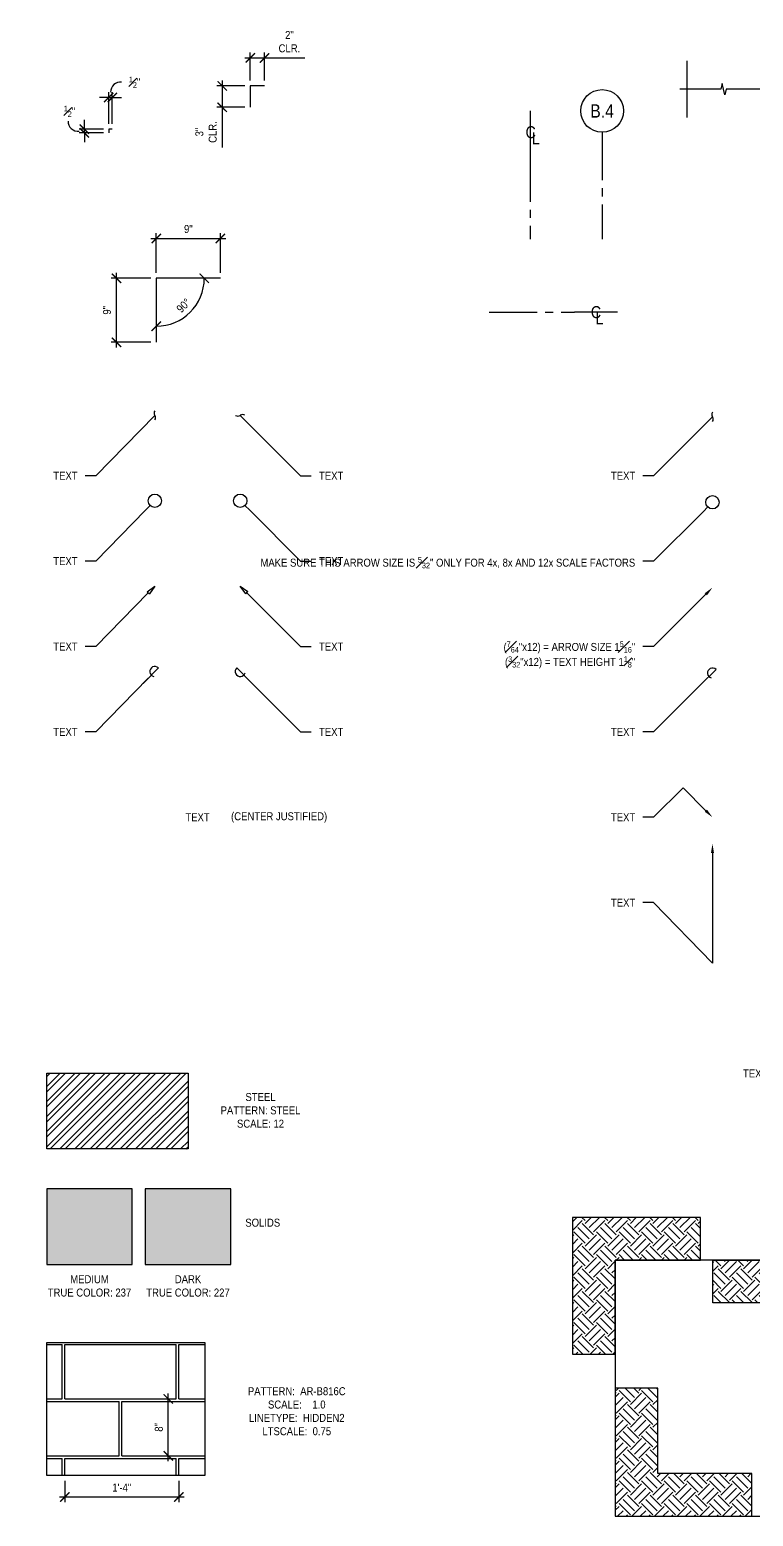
# Model space of a CAD drawing. Header units: inches. Extents: x -2661 to 42767, y -1222 to 9099.
# Drawn here: x 3710.5 to 3812.1, y 1471.1 to 1680.1 of the extents above; entities that cross this region are included whole.
import ezdxf
from ezdxf import colors
from ezdxf.entities.mleader import LeaderData, LeaderLine
from ezdxf.enums import TextEntityAlignment as Align
from ezdxf.math import Vec2, Vec3

# ---------------------------------------------------------------- set-up
doc = ezdxf.new("R2010")
doc.units = ezdxf.units.IN
doc.header["$LTSCALE"] = 12
doc.header["$MEASUREMENT"] = 0
doc.header["$PDMODE"] = 3
doc.linetypes.add('CENTER2', pattern=[1.125, 0.75, -0.125, 0.125, -0.125])
doc.linetypes.add('HIDDEN2', pattern=[0.1875, 0.125, -0.0625])
doc.layers.get('0').update_dxf_attribs({"linetype": 'CONTINUOUS'})
doc.layers.get('DefPoints').update_dxf_attribs({"color": 251, "linetype": 'CONTINUOUS'})
for name, color, linetype in [('S-ANNO-DIMS', 2, 'CONTINUOUS'), ('S-ANNO-NOTE', 4, 'CONTINUOUS'), ('S-ANNO-NOTE-EXIST', 251, 'CONTINUOUS'), ('S-BREAK', 2, 'CONTINUOUS'), ('S-FNDN-WALL', 4, 'CONTINUOUS'), ('S-GRID', 1, 'CENTER2')]:
    doc.layers.add(name, color=color, linetype=linetype)
doc.layers.add('S-ANNO-NONPLOT', color=253, linetype='CONTINUOUS', plot=False, transparency=0.5)
for name, color, linetype, true_color, transparency in [('S-HATCH-SOIL', 7, 'CONTINUOUS', 0x8f8f8f, 0.8), ('S-POCHE-227', 7, 'CONTINUOUS', 0xe3e3e3, 0.8), ('S-POCHE-237', 7, 'CONTINUOUS', 0xededed, 0.8)]:
    doc.layers.add(name, color=color, linetype=linetype, true_color=true_color, transparency=transparency)
doc.layers.add('S-HATCH1', color=1, linetype='CONTINUOUS', transparency=0.5)
doc.styles.add('Arial', font='arial.ttf', dxfattribs={"width": 0.85})
doc.dimstyles.new('DIM-12_Se', dxfattribs={"dimscale": 12, "dimtxt": 0.09375, "dimasz": 0.109375, "dimexe": 0.0625, "dimexo": 0.0625, "dimgap": 0.0625, "dimtad": 1, "dimdec": 4, "dimzin": 11, "dimdsep": 46, "dimlunit": 4, "dimtxsty": 'Arial', "dimblk": 'ARCHTICK', "dimcen": 0.125, "dimdle": 0.0625, "dimclrd": 256, "dimclre": 256, "dimclrt": 4, "dimadec": 0, "dimazin": 0, "dimtfac": 0.75, "dimtdec": 4, "dimtmove": 0, "dimatfit": 3, "dimfxl": 1, "dimfrac": 1, "dimtolj": 1, "dimtzin": 0, "dimarcsym": 0})
pattern_1 = [(45, (-54.1628, -22.6137), (2e-16, 3.1819805), [2.25, -2.25]), (45, (-54.7594, -22.017), (2e-16, 3.1819805), [2.25, -2.25]), (45, (-55.356, -21.4204), (2e-16, 3.1819805), [2.25, -2.25]), (135, (-55.356, -21.0227), (-3.1819805, 7e-16), [2.25, -2.25]), (135, (-54.7594, -20.426), (-3.1819805, 7e-16), [2.25, -2.25]), (135, (-54.1628, -19.8294), (-3.1819805, 7e-16), [2.25, -2.25])]

# ---------------------------------------------------------------- blocks, each defined once
blk = doc.blocks.new('_ARCHTICK')
at = {"color": 0, "linetype": 'ByBlock', "const_width": 0.15}
blk.add_lwpolyline([(-0.5, -0.5), (0.5, 0.5)], dxfattribs=at)
blk = doc.blocks.new('*D568')
at = {"layer": 'DefPoints', "color": 0, "transparency": 16777216}
for p in [(3718.15, 1666.08), (3721.57, 1666.08), (3721.57, 1665.58)]:
    blk.add_point(p, dxfattribs=at)
at = {"layer": 'S-ANNO-DIMS', "lineweight": -2, "transparency": 16777216}
for p, q in [((3718.15, 1666.08), (3718.15, 1667.39)), ((3720.82, 1666.08), (3717.4, 1666.08)), ((3720.82, 1665.58), (3717.4, 1665.58)), ((3718.15, 1665.58), (3718.15, 1666.08)), ((3718.15, 1665.58), (3718.15, 1664.27))]:
    blk.add_line(p, q, dxfattribs=at)
at = {"layer": 'S-ANNO-DIMS', "lineweight": -2, "transparency": 16777216, "xscale": 1.3125, "yscale": 1.3125, "zscale": 1.3125}
for p, rotation in [((3718.15, 1666.08), 270), ((3718.15, 1665.58), 90)]:
    blk.add_blockref('_ARCHTICK', p, dxfattribs=dict(at, rotation=rotation))
blk = doc.blocks.new('*D569')
at = {"layer": 'DefPoints', "color": 0, "transparency": 16777216}
for p in [(3722.07, 1670.54), (3721.57, 1666.08), (3722.07, 1666.08)]:
    blk.add_point(p, dxfattribs=at)
at = {"layer": 'S-ANNO-DIMS', "lineweight": -2, "transparency": 16777216}
for p, q in [((3721.57, 1670.54), (3720.26, 1670.54)), ((3721.57, 1666.83), (3721.57, 1671.29)), ((3721.57, 1670.54), (3722.07, 1670.54)), ((3722.07, 1666.83), (3722.07, 1671.29)), ((3722.07, 1670.54), (3723.38, 1670.54))]:
    blk.add_line(p, q, dxfattribs=at)
at = {"layer": 'S-ANNO-DIMS', "lineweight": -2, "transparency": 16777216, "xscale": 1.3125, "yscale": 1.3125, "zscale": 1.3125}
blk.add_blockref('_ARCHTICK', (3721.57, 1670.54), dxfattribs=at)
at = {"layer": 'S-ANNO-DIMS', "lineweight": -2, "transparency": 16777216, "xscale": 1.3125, "yscale": 1.3125, "zscale": 1.3125, "rotation": 180}
blk.add_blockref('_ARCHTICK', (3722.07, 1670.54), dxfattribs=at)
blk = doc.blocks.new('_Integral')
at = {"color": 0, "linetype": 'ByBlock', "lineweight": -2}
for centre, start, end in [((0.44, -0.09), 102, 168), ((-0.44, 0.09), 282, 348)]:
    blk.add_arc(centre, 0.454, start, end, dxfattribs=at)
blk = doc.blocks.new('_DotBlank')
at = {"color": 0, "lineweight": -2}
blk.add_line((-0.5, 0), (-1, 0), dxfattribs=at)
blk.add_circle((0, 0), 0.5, dxfattribs=at)
blk = doc.blocks.new('_ClosedBlank')
at = {"color": 0, "linetype": 'ByBlock', "lineweight": -2}
for p, q in [((-1, 0.17), (0, 0)), ((-1, 0.17), (-1, -0.17)), ((0, 0), (-1, -0.17))]:
    blk.add_line(p, q, dxfattribs=at)
blk = doc.blocks.new('ARROW-LOOP')
at = {"color": 0}
blk.add_lwpolyline([(-1.81, 0), (0.54, 0, 1.317177), (-0.46, -0.28)], format="xyb", dxfattribs=at)
blk = doc.blocks.new('REF GRID')
blk.add_circle((0, 0.25), 0.25)
at = {"style": 'Arial', "width": 0.85}
blk.add_attdef('#', text='', height=0.156, dxfattribs=at).set_placement((0, 0.25), align=Align.MIDDLE_CENTER)
blk = doc.blocks.new('*D560')
at = {"layer": 'DefPoints', "color": 0, "transparency": 16777216}
for p in [(3715.4, 1476.85), (3731.4, 1476.85), (3731.4, 1473.85)]:
    blk.add_point(p, dxfattribs=at)
at = {"layer": 'S-ANNO-DIMS', "lineweight": -2, "transparency": 16777216}
for p, q in [((3715.4, 1476.1), (3715.4, 1473.1)), ((3731.4, 1476.1), (3731.4, 1473.1)), ((3714.65, 1473.85), (3732.15, 1473.85))]:
    blk.add_line(p, q, dxfattribs=at)
at = {"layer": 'S-ANNO-DIMS', "lineweight": -2, "transparency": 16777216, "xscale": 1.3125, "yscale": 1.3125, "zscale": 1.3125, "rotation": 180}
blk.add_blockref('_ARCHTICK', (3715.4, 1473.85), dxfattribs=at)
at = {"layer": 'S-ANNO-DIMS', "lineweight": -2, "transparency": 16777216, "xscale": 1.3125, "yscale": 1.3125, "zscale": 1.3125}
blk.add_blockref('_ARCHTICK', (3731.4, 1473.85), dxfattribs=at)
at = {"layer": 'S-ANNO-DIMS', "color": 4, "transparency": 16777216, "insert": (3723.4, 1475.17), "char_height": 1.125, "attachment_point": 5, "style": 'Arial'}
blk.add_mtext('\\A1;1\'-4"', dxfattribs=at)
blk = doc.blocks.new('*D561')
at = {"layer": 'DefPoints', "color": 0, "transparency": 16777216}
for p in [(3729.93, 1487.63), (3729.93, 1487.63), (3729.93, 1479.63)]:
    blk.add_point(p, dxfattribs=at)
at = {"layer": 'S-ANNO-DIMS', "lineweight": -2, "transparency": 16777216}
blk.add_line((3729.93, 1478.88), (3729.93, 1488.38), dxfattribs=at)
at = {"layer": 'S-ANNO-DIMS', "lineweight": -2, "transparency": 16777216, "xscale": 1.3125, "yscale": 1.3125, "zscale": 1.3125}
for p, rotation in [((3729.93, 1487.63), 90), ((3729.93, 1479.63), 270)]:
    blk.add_blockref('_ARCHTICK', p, dxfattribs=dict(at, rotation=rotation))
at = {"layer": 'S-ANNO-DIMS', "color": 4, "transparency": 16777216, "insert": (3728.61, 1483.63), "char_height": 1.125, "attachment_point": 5, "rotation": 90, "style": 'Arial'}
blk.add_mtext('\\A1;8"', dxfattribs=at)
blk = doc.blocks.new('*D562')
at = {"layer": 'DefPoints', "color": 0, "transparency": 16777216}
for p in [(3722.65, 1645.13), (3728.25, 1645.13), (3728.25, 1636.13)]:
    blk.add_point(p, dxfattribs=at)
at = {"layer": 'S-ANNO-DIMS', "lineweight": -2, "transparency": 16777216}
for p, q in [((3727.5, 1645.13), (3721.9, 1645.13)), ((3722.65, 1635.38), (3722.65, 1645.88)), ((3727.5, 1636.13), (3721.9, 1636.13))]:
    blk.add_line(p, q, dxfattribs=at)
at = {"layer": 'S-ANNO-DIMS', "lineweight": -2, "transparency": 16777216, "xscale": 1.3125, "yscale": 1.3125, "zscale": 1.3125}
for p, rotation in [((3722.65, 1645.13), 90), ((3722.65, 1636.13), 270)]:
    blk.add_blockref('_ARCHTICK', p, dxfattribs=dict(at, rotation=rotation))
at = {"layer": 'S-ANNO-DIMS', "color": 4, "transparency": 16777216, "insert": (3721.33, 1640.63), "char_height": 1.125, "attachment_point": 5, "rotation": 90, "style": 'Arial'}
blk.add_mtext('\\A1;9"', dxfattribs=at)
blk = doc.blocks.new('*D563')
at = {"layer": 'DefPoints', "color": 0, "transparency": 16777216}
for p in [(3737.25, 1650.73), (3728.25, 1645.13), (3737.25, 1645.13)]:
    blk.add_point(p, dxfattribs=at)
at = {"layer": 'S-ANNO-DIMS', "lineweight": -2, "transparency": 16777216}
for p, q in [((3727.5, 1650.73), (3738, 1650.73)), ((3728.25, 1645.88), (3728.25, 1651.48)), ((3737.25, 1645.88), (3737.25, 1651.48))]:
    blk.add_line(p, q, dxfattribs=at)
at = {"layer": 'S-ANNO-DIMS', "lineweight": -2, "transparency": 16777216, "xscale": 1.3125, "yscale": 1.3125, "zscale": 1.3125, "rotation": 180}
blk.add_blockref('_ARCHTICK', (3728.25, 1650.73), dxfattribs=at)
at = {"layer": 'S-ANNO-DIMS', "lineweight": -2, "transparency": 16777216, "xscale": 1.3125, "yscale": 1.3125, "zscale": 1.3125}
blk.add_blockref('_ARCHTICK', (3737.25, 1650.73), dxfattribs=at)
at = {"layer": 'S-ANNO-DIMS', "color": 4, "transparency": 16777216, "insert": (3732.75, 1652.05), "char_height": 1.125, "attachment_point": 5, "style": 'Arial'}
blk.add_mtext('\\A1;9"', dxfattribs=at)
blk = doc.blocks.new('*D606')
at = {"layer": 'DefPoints', "color": 0, "transparency": 16777216}
for p in [(3728.25, 1645.13), (3728.25, 1645.13), (3737.25, 1645.13), (3731.62, 1639.29), (3728.25, 1636.13)]:
    blk.add_point(p, dxfattribs=at)
at = {"layer": 'S-ANNO-DIMS', "lineweight": -2, "transparency": 16777216}
blk.add_arc((3728.25, 1645.13), 6.74, 270, 360, dxfattribs=at)
at = {"layer": 'S-ANNO-DIMS', "lineweight": -2, "transparency": 16777216, "xscale": 1.3125, "yscale": 1.3125, "zscale": 1.3125}
for p, rotation in [((3734.99, 1645.13), 89.999999999998), ((3728.25, 1638.38), 179.999999999999)]:
    blk.add_blockref('_ARCHTICK', p, dxfattribs=dict(at, rotation=rotation))
at = {"layer": 'S-ANNO-DIMS', "color": 4, "transparency": 16777216, "insert": (3732.08, 1641.3), "char_height": 1.125, "attachment_point": 5, "rotation": 45, "style": 'Arial'}
blk.add_mtext('\\A1;90°', dxfattribs=at)
blk = doc.blocks.new('*D564')
at = {"layer": 'DefPoints', "color": 0, "transparency": 16777216}
for p in [(3741.45, 1672.17), (3737.51, 1669.17), (3741.45, 1669.17)]:
    blk.add_point(p, dxfattribs=at)
at = {"layer": 'S-ANNO-DIMS', "lineweight": -2, "transparency": 16777216}
for p, q in [((3740.7, 1672.17), (3736.76, 1672.17)), ((3737.51, 1672.92), (3737.51, 1669.17)), ((3740.7, 1669.17), (3736.76, 1669.17)), ((3737.51, 1669.17), (3737.51, 1663.5))]:
    blk.add_line(p, q, dxfattribs=at)
at = {"layer": 'S-ANNO-DIMS', "lineweight": -2, "transparency": 16777216, "xscale": 1.3125, "yscale": 1.3125, "zscale": 1.3125}
for p, rotation in [((3737.51, 1672.17), 90), ((3737.51, 1669.17), 270)]:
    blk.add_blockref('_ARCHTICK', p, dxfattribs=dict(at, rotation=rotation))
at = {"layer": 'S-ANNO-DIMS', "color": 4, "transparency": 16777216, "insert": (3735.24, 1665.68), "char_height": 1.125, "attachment_point": 5, "rotation": 90, "style": 'Arial'}
blk.add_mtext('\\A1;3"\\PCLR.', dxfattribs=at)
blk = doc.blocks.new('*D565')
at = {"layer": 'DefPoints', "color": 0, "transparency": 16777216}
for p in [(3743.45, 1676.11), (3741.45, 1672.17), (3743.45, 1672.17)]:
    blk.add_point(p, dxfattribs=at)
at = {"layer": 'S-ANNO-DIMS', "lineweight": -2, "transparency": 16777216}
for p, q in [((3740.7, 1676.11), (3743.45, 1676.11)), ((3741.45, 1672.92), (3741.45, 1676.86)), ((3743.45, 1672.92), (3743.45, 1676.86)), ((3743.45, 1676.11), (3749.13, 1676.11))]:
    blk.add_line(p, q, dxfattribs=at)
at = {"layer": 'S-ANNO-DIMS', "lineweight": -2, "transparency": 16777216, "xscale": 1.3125, "yscale": 1.3125, "zscale": 1.3125, "rotation": 180}
blk.add_blockref('_ARCHTICK', (3741.45, 1676.11), dxfattribs=at)
at = {"layer": 'S-ANNO-DIMS', "lineweight": -2, "transparency": 16777216, "xscale": 1.3125, "yscale": 1.3125, "zscale": 1.3125}
blk.add_blockref('_ARCHTICK', (3743.45, 1676.11), dxfattribs=at)
at = {"layer": 'S-ANNO-DIMS', "color": 4, "transparency": 16777216, "insert": (3746.95, 1678.38), "char_height": 1.125, "attachment_point": 5, "style": 'Arial'}
blk.add_mtext('\\A1;2"\\PCLR.', dxfattribs=at)
blk = doc.blocks.new('CL-V12')
at = {"layer": 'DefPoints'}
blk.add_line((0, 3), (0, -3), dxfattribs=at)
at = {"layer": 'S-ANNO-NOTE', "color": 4, "char_height": 1.69, "attachment_point": 5, "style": 'Arial'}
for s, insert, width in [('C', (0.09, 0), 1.3847), ('L', (0.79, -0.84), 1.0599)]:
    blk.add_mtext(s, dxfattribs=dict(at, insert=insert, width=width))
blk = doc.blocks.new('CL-H12')
at = {"layer": 'DefPoints'}
blk.add_line((3, 0), (-3, 0), dxfattribs=at)
at = {"layer": 'S-ANNO-NOTE', "color": 4, "char_height": 1.69, "attachment_point": 5, "style": 'Arial'}
for s, insert, width in [('C', (0, 0), 1.2463), ('L', (0.48, -0.84), 1.1097)]:
    blk.add_mtext(s, dxfattribs=dict(at, insert=insert, width=width))

msp = doc.modelspace()

# ---------------------------------------------------------------- hatches: boundary and pattern name
at = {"layer": 'S-HATCH-SOIL'}
h = msp.add_hatch(dxfattribs=at)
h.set_pattern_fill('EARTH', color=256, scale=9, angle=45, style=0)
h.set_pattern_definition(pattern_1)
h.paths.add_polyline_path([(3792.70341, 1507.13807), (3804.70341, 1507.13807), (3804.70341, 1513.13807), (3786.70341, 1513.13807), (3786.70341, 1493.92274), (3792.70341, 1493.92274)])
h = msp.add_hatch(dxfattribs=at)
h.set_pattern_fill('EARTH', color=256, scale=9, angle=45, style=0)
h.set_pattern_definition(pattern_1)
edge = h.paths.add_edge_path()
edge.add_line((3828.70341, 1484.67275), (3822.70341, 1484.67275))
edge.add_line((3822.70341, 1484.67275), (3822.70341, 1492.13807))
edge.add_arc((3813.70341, 1492.13807), 9, 360, 450)
edge.add_line((3813.70341, 1501.13807), (3806.42017, 1501.13807))
edge.add_line((3806.42017, 1501.13807), (3806.42017, 1507.13807))
edge.add_line((3806.42017, 1507.13807), (3828.70341, 1507.13807))
edge.add_line((3828.70341, 1507.13807), (3828.70341, 1484.67275))
h = msp.add_hatch(dxfattribs=at)
h.set_pattern_fill('EARTH', color=256, scale=9, angle=45, style=0)
h.set_pattern_definition(pattern_1)
h.paths.add_polyline_path([(3798.70341, 1477.13807), (3798.70341, 1489.13807), (3792.70341, 1489.13807), (3792.70341, 1471.13807), (3811.91874, 1471.13807), (3811.91874, 1477.13807)])
at = {"layer": 'S-HATCH1'}
h = msp.add_hatch(dxfattribs=at)
h.set_pattern_fill('STEEL', color=256, scale=12, style=0)
h.set_pattern_definition([(45, (142.3673, -15.9461), (-1.0606602, 1.0606602), []), (45, (142.3673, -15.1961), (-1.0606602, 1.0606602), [])])
h.paths.add_polyline_path([(3712.8645, 1533.42175), (3732.70341, 1533.42175), (3732.70341, 1522.79012), (3712.8645, 1522.79012)])
at = {"layer": 'S-HATCH1', "linetype": 'HIDDEN2', "ltscale": 0.75}
h = msp.add_hatch(dxfattribs=at)
h.set_pattern_fill('AR-B816C', color=256, style=0)
h.set_pattern_definition([(0, (3715.405, 1479.2545), (8, 8), [15.625, -0.375]), (0, (3707.405, 1479.6295), (8, 8), [15.625, -0.375]), (90, (3715.405, 1479.2545), (-8, 8), [-8.375, 7.625]), (90, (3715.03, 1479.2545), (-8, 8), [-8.375, 7.625])])
h.paths.add_polyline_path([(3712.8645, 1495.57174), (3735.05753, 1495.57174), (3735.05753, 1476.85188), (3712.8645, 1476.85188)])
at = {"layer": 'S-POCHE-227'}
h = msp.add_hatch(color=256, dxfattribs=at)
h.dxf.hatch_style = 1
h.paths.add_polyline_path([(3726.70341, 1506.51113), (3738.70341, 1506.51113), (3738.70341, 1517.14277), (3726.70341, 1517.14277)])
at = {"layer": 'S-POCHE-237'}
h = msp.add_hatch(color=256, dxfattribs=at)
h.dxf.hatch_style = 1
h.paths.add_polyline_path([(3712.8645, 1517.14277), (3712.8645, 1506.51113), (3724.8645, 1506.51113), (3724.8645, 1517.14277)])

# ---------------------------------------------------------------- linework, layer by layer
at = {"layer": 'S-ANNO-DIMS'}
for centre, start, end in [((3723.2264, 1671.29817), 83.5851216, 180.5344352), ((3717.25372, 1667.20888), 179.4655648, 276.4148784)]:
    msp.add_arc(centre, 1.40586, start, end, dxfattribs=at)
at = {"layer": 'S-ANNO-NONPLOT'}
msp.add_line((3802.79843, 1675.70574), (3802.79843, 1667.70574), dxfattribs=at)
at = {"layer": 'S-ANNO-NONPLOT', "linetype": 'ByBlock'}
msp.add_line((3806.42017, 1507.13807), (3828.70341, 1507.13807), dxfattribs=at)
at = {"layer": 'S-ANNO-NONPLOT'}
for points in [[(3743.45294, 1672.16923), (3741.45294, 1672.16923), (3741.45294, 1669.16923)], [(3722.07133, 1666.08019), (3721.57133, 1666.08019), (3721.57133, 1665.58019)], [(3737.24843, 1645.12794), (3728.24843, 1645.12794), (3728.24843, 1636.12794)]]:
    msp.add_lwpolyline(points, dxfattribs=at)
at = {"layer": 'S-ANNO-NONPLOT', "linetype": 'ByBlock'}
for points in [[(3712.8645, 1533.42175), (3732.70341, 1533.42175), (3732.70341, 1522.79012), (3712.8645, 1522.79012)], [(3712.8645, 1517.14277), (3712.8645, 1506.51113), (3724.8645, 1506.51113), (3724.8645, 1517.14277), (3712.8645, 1517.14277)], [(3726.70341, 1506.51113), (3738.70341, 1506.51113), (3738.70341, 1517.14277), (3726.70341, 1517.14277), (3726.70341, 1506.51113)], [(3712.8645, 1495.57174), (3735.05753, 1495.57174), (3735.05753, 1476.85188), (3712.8645, 1476.85188)]]:
    msp.add_lwpolyline(points, close=True, dxfattribs=at)
for points in [[(3792.70341, 1507.13807), (3804.70341, 1507.13807), (3804.70341, 1513.13807), (3786.70341, 1513.13807), (3786.70341, 1493.92274), (3792.70341, 1493.92274), (3792.70341, 1507.13807)], [(3798.70341, 1477.13807), (3798.70341, 1489.13807), (3792.70341, 1489.13807), (3792.70341, 1471.13807), (3811.91874, 1471.13807), (3811.91874, 1477.13807), (3798.70341, 1477.13807)]]:
    msp.add_lwpolyline(points, dxfattribs=at)
msp.add_lwpolyline([(3828.70341, 1484.67275), (3822.70341, 1484.67275), (3822.70341, 1492.13807, 0.414213562), (3813.70341, 1501.13807), (3806.42017, 1501.13807), (3806.42017, 1507.13807), (3828.70341, 1507.13807), (3828.70341, 1484.67275)], format="xyb", dxfattribs=at)
at = {"layer": 'S-BREAK'}
msp.add_lwpolyline([(3825.89358, 1671.70574), (3820.06074, 1671.70574), (3819.87146, 1670.92739), (3819.49288, 1672.48409), (3819.3036, 1671.70574), (3808.30491, 1671.70574), (3808.11563, 1670.92739), (3807.73705, 1672.48409), (3807.54777, 1671.70574), (3801.79843, 1671.70574)], dxfattribs=at)
at = {"layer": 'S-FNDN-WALL', "linetype": 'Continuous'}
msp.add_lwpolyline([(3792.70341, 1507.13807), (3792.70341, 1471.13807), (3828.70341, 1471.13807), (3828.70341, 1507.13807)], close=True, dxfattribs=at)
at = {"layer": 'S-GRID', "color": 1, "linetype": 'CENTER2', "ltscale": 0.75}
for p, q in [((3790.87352, 1665.64707), (3790.87352, 1650.64707)), ((3780.75493, 1662.64707), (3780.75493, 1650.64707)), ((3775.01672, 1640.35965), (3787.01672, 1640.35965))]:
    msp.add_line(p, q, dxfattribs=at)

# ---------------------------------------------------------------- block references
at = {"layer": 'S-ANNO-NOTE', "xscale": 12, "yscale": 12, "zscale": 12}
msp.add_blockref('REF GRID', (3790.87352, 1665.64707), dxfattribs=at).add_auto_attribs({'#': 'B.4'})
at = {"layer": 'S-ANNO-NOTE'}
for name, p in [('CL-V12', (3780.75493, 1665.64767)), ('CL-H12', (3790.01672, 1640.35965))]:
    msp.add_blockref(name, p, dxfattribs=at)

# ---------------------------------------------------------------- texts
at = {"layer": 'S-ANNO-DIMS', "color": 4, "char_height": 1.125, "style": 'Arial'}
for insert, width, attachment_point in [((3724.38968, 1673.45888), 22.5039397, 1), ((3716.85377, 1669.37154), 22.5302798, 3)]:
    msp.add_mtext('\\A1;{\\H0.7x;\\S1#2;}"', dxfattribs=dict(at, insert=insert, width=width, attachment_point=attachment_point))
at = {"layer": 'S-ANNO-NOTE', "color": 191, "insert": (3738.75083, 1569.35083), "char_height": 1.125, "width": 15.7211457, "attachment_point": 4, "style": 'Arial'}
msp.add_mtext('(CENTER JUSTIFIED)', dxfattribs=at)
at = {"layer": 'S-ANNO-NOTE', "char_height": 1.125, "attachment_point": 5, "style": 'Arial'}
for s, insert, width in [('TEXT', (3812.37885, 1533.37763), 8.9172865), ('STEEL\\PPATTERN:^ISTEEL \\PSCALE:^I12', (3742.88758, 1528.18353), 29.4226747), ('SOLIDS', (3743.20341, 1512.39386), 29.4226747), ('MEDIUM \\PTRUE COLOR: 237', (3718.8645, 1503.51113), 29.4226747), ('DARK\\PTRUE COLOR: 227', (3732.70341, 1503.51113), 29.4226747), ('PATTERN:  AR-B816C\\PSCALE:    1.0\\PLINETYPE:  HIDDEN2\\PLTSCALE:  0.75', (3747.98291, 1485.89557), 29.4226747)]:
    msp.add_mtext(s, dxfattribs=dict(at, insert=insert, width=width))
at = {"layer": 'S-ANNO-NOTE-EXIST', "insert": (3734.04311, 1569.37763), "char_height": 1.125, "width": 8.9172865, "attachment_point": 5, "style": 'Arial'}
msp.add_mtext('TEXT', dxfattribs=at)

# ---------------------------------------------------------------- dimensions: what is measured, and where the dimension line sits
at = {"layer": 'S-ANNO-DIMS'}
for base, p2, angle, picture, middle in [((3743.45294, 1676.113), (3743.45294, 1672.16923), 180, '*D565', (3746.9459, 1678.38449)), ((3737.50917, 1669.16923), (3741.45294, 1669.16923), 90, '*D564', (3735.23768, 1665.67627))]:
    dim = msp.add_linear_dim(base=base, p1=(3741.45294, 1672.16923), p2=p2, angle=angle, text='<>\\PCLR.', dimstyle='DIM-12_Se', dxfattribs=at)
    dim.commit()
    dim.dimension.update_dxf_attribs({"geometry": picture, "text_midpoint": middle})
dim = msp.add_linear_dim(base=(3722.07133, 1670.53674), p1=(3721.57133, 1666.08019), p2=(3722.07133, 1666.08019), text=' ', dimstyle='DIM-12_Se', dxfattribs=at)
dim.commit()
dim.dimension.update_dxf_attribs({"geometry": '*D569', "text_midpoint": (3721.82133, 1670.53674), "dimtype": 160})
dim = msp.add_linear_dim(base=(3718.15449, 1666.08019), p1=(3721.57133, 1665.58019), p2=(3721.57133, 1666.08019), angle=90, text=' ', dimstyle='DIM-12_Se', dxfattribs=at)
dim.commit()
dim.dimension.update_dxf_attribs({"geometry": '*D568', "text_midpoint": (3718.15449, 1665.83019), "dimtype": 160})
for base, p1, p2, angle, picture, middle in [((3737.24843, 1650.72657), (3728.24843, 1645.12794), (3737.24843, 1645.12794), 180, '*D563', (3732.74843, 1652.05097)), ((3722.6498, 1645.12794), (3728.24843, 1636.12794), (3728.24843, 1645.12794), 270, '*D562', (3721.32541, 1640.62794)), ((3729.93378, 1487.62952), (3729.93378, 1479.62952), (3729.93378, 1487.62952), 270, '*D561', (3728.60938, 1483.62952)), ((3731.40489, 1473.85188), (3715.40489, 1476.85188), (3731.40489, 1476.85188), 180, '*D560', (3723.40489, 1475.16668))]:
    dim = msp.add_linear_dim(base=base, p1=p1, p2=p2, angle=angle, dimstyle='DIM-12_Se', dxfattribs=at)
    dim.commit()
    dim.dimension.update_dxf_attribs({"geometry": picture, "text_midpoint": middle})
dim = msp.add_angular_dim_2l(base=(3731.62012, 1639.28801), line1=((3737.24843, 1645.12794), (3728.24843, 1645.12794)), line2=((3728.24843, 1645.12794), (3728.24843, 1636.12794)), dimstyle='DIM-12_Se', dxfattribs=at)
dim.commit()
dim.dimension.update_dxf_attribs({"geometry": '*D606', "text_midpoint": (3732.08023, 1641.29614)})

# ---------------------------------------------------------------- leaders
at = {"layer": 'S-ANNO-NOTE'}
ml = msp.add_multileader_mtext('Standard', dxfattribs=at)
ml.set_content('TEXT', color=4, style='Arial')
ml.set_leader_properties(color=2)
ml.set_arrow_properties(name='INTEGRAL')
ml.build(insert=Vec2(0, 0))
ml.multileader.update_dxf_attribs({"dogleg_length": 0.36, "arrow_head_size": 1.3125, "scale": 12})
ctx = ml.context
ctx.base_point, ctx.scale, ctx.char_height, ctx.arrow_head_size, ctx.landing_gap_size, ctx.plane_origin = Vec3(3791.09161, 1617.37763), 12, 1.125, 1.3125, 1.08, Vec3(3842.97595, 1915.71245)
ctx.text_align_type = 2
notes = []
notes.append((ctx, [(0, (1, 1, 0), (3798.10761, 1617.37763), (-1, 0), 1.5, [(0, [(3806.37885, 1625.64887)], 0, [])])]))
ctx.mtext.insert, ctx.mtext.width, ctx.mtext.alignment, ctx.mtext.flow_direction = Vec3(3795.52761, 1617.94013), 20, 3, 5
ml = msp.add_multileader_mtext('Standard', dxfattribs=at)
ml.set_content('\\A1;{\\C4;MAKE SURE THIS ARROW SIZE IS \\H0.7x;\\S5#32;\\H1.4286x;" ONLY FOR 4x, 8x AND 12x SCALE FACTORS}', color=4, style='Arial')
ml.set_leader_properties(color=2)
ml.set_arrow_properties(name='DOTBLANK')
ml.build(insert=Vec2(0, 0))
ml.multileader.update_dxf_attribs({"dogleg_length": 0.36, "arrow_head_size": 1.875, "scale": 12})
ctx = ml.context
ctx.base_point, ctx.scale, ctx.char_height, ctx.arrow_head_size, ctx.landing_gap_size, ctx.plane_origin = Vec3(3774.504, 1605.37763), 12, 1.125, 1.875, 1.08, Vec3(3841.67821, 1903.71245)
ctx.text_align_type = 2
notes.append((ctx, [(0, (1, 1, 0), (3798.10761, 1605.37763), (-1, 0), 1.5, [(0, [(3806.37885, 1613.64887)], 0, [])])]))
ctx.mtext.insert, ctx.mtext.width, ctx.mtext.defined_height, ctx.mtext.alignment, ctx.mtext.flow_direction = Vec3(3795.52761, 1605.94972), 20, 3.77427, 3, 5
ml = msp.add_multileader_mtext('Standard', dxfattribs=at)
ml.set_content('\\A1;{\\C4;(\\H0.7x;\\S7#64;\\H1.4286x;"x12) = ARROW SIZE 1\\H0.7x;\\S5#16;\\H1.4286x;"\\P(\\H0.7x;\\S3#32;\\H1.4286x;"x12) = TEXT HEIGHT 1\\H0.7x;\\S1#8;\\H1.4286x;"}', color=4, style='Arial')
ml.set_leader_properties(color=2)
ml.build(insert=Vec2(0, 0))
ml.multileader.update_dxf_attribs({"dogleg_length": 0.36, "arrow_head_size": 1.3125, "scale": 12})
ctx = ml.context
ctx.base_point, ctx.scale, ctx.char_height, ctx.arrow_head_size, ctx.landing_gap_size, ctx.plane_origin = Vec3(3776.15469, 1593.37763), 12, 1.125, 1.3125, 1.08, Vec3(3842.97595, 1891.71245)
ctx.text_align_type = 2
notes.append((ctx, [(0, (1, 1, 0), (3798.10761, 1593.37763), (-1, 0), 1.5, [(0, [(3806.37885, 1601.64887)], 0, [])])]))
ctx.mtext.insert, ctx.mtext.width, ctx.mtext.alignment, ctx.mtext.flow_direction = Vec3(3795.52761, 1594.10551), 20, 3, 5
ml = msp.add_multileader_mtext('Standard', dxfattribs=at)
ml.set_content('TEXT', color=4, style='Arial')
ml.set_leader_properties(color=2)
ml.set_arrow_properties(name='ARROW-LOOP')
ml.build(insert=Vec2(0, 0))
ml.multileader.update_dxf_attribs({"dogleg_length": 0.36, "arrow_head_size": 1.3125, "scale": 12})
ctx = ml.context
ctx.base_point, ctx.scale, ctx.char_height, ctx.arrow_head_size, ctx.landing_gap_size, ctx.plane_origin = Vec3(3791.09161, 1581.37763), 12, 1.125, 1.3125, 1.08, Vec3(3842.97595, 1879.71245)
ctx.text_align_type = 2
notes.append((ctx, [(0, (1, 1, 0), (3798.10761, 1581.37763), (-1, 0), 1.5, [(0, [(3806.37885, 1589.64887)], 0, [])])]))
ctx.mtext.insert, ctx.mtext.width, ctx.mtext.alignment, ctx.mtext.flow_direction = Vec3(3795.52761, 1581.94013), 20, 3, 5
ml = msp.add_multileader_mtext('Standard', dxfattribs=at)
ml.set_content('TEXT', color=4, style='Arial')
ml.set_leader_properties(color=2)
ml.build(insert=Vec2(0, 0))
ml.multileader.update_dxf_attribs({"dogleg_length": 21.88349, "arrow_head_size": 1.3125, "scale": 12})
ctx = ml.context
ctx.base_point, ctx.scale, ctx.char_height, ctx.arrow_head_size, ctx.landing_gap_size, ctx.plane_origin = Vec3(3791.09161, 1569.37763), 12, 1.125, 1.3125, 1.08, Vec3(3853.78457, 2009.43868)
ctx.text_align_type = 2
notes.append((ctx, [(0, (1, 1, 0), (3798.10761, 1569.37763), (-1, 0), 1.5, [(0, [(3806.37885, 1569.37763), (3802.24323, 1573.51325)], 0, [])])]))
ctx.mtext.insert, ctx.mtext.width, ctx.mtext.alignment, ctx.mtext.flow_direction = Vec3(3795.52761, 1569.94013), 20, 3, 5
ml = msp.add_multileader_mtext('Standard', dxfattribs=at)
ml.set_content('TEXT', color=4, style='Arial')
ml.set_leader_properties(color=2)
ml.build(insert=Vec2(0, 0))
ml.multileader.update_dxf_attribs({"dogleg_length": 0.36, "arrow_head_size": 1.3125, "scale": 12})
ctx = ml.context
ctx.base_point, ctx.scale, ctx.char_height, ctx.arrow_head_size, ctx.landing_gap_size, ctx.plane_origin = Vec3(3791.09161, 1557.37763), 12, 1.125, 1.3125, 1.08, Vec3(3842.97595, 1855.71245)
ctx.text_align_type = 2
notes.append((ctx, [(0, (1, 1, 0), (3798.10761, 1557.37763), (-1, 0), 1.5, [(1, [(3806.37885, 1565.64887), (3806.37885, 1548.89235)], 0, [])])]))
ctx.mtext.insert, ctx.mtext.width, ctx.mtext.alignment, ctx.mtext.flow_direction = Vec3(3795.52761, 1557.94013), 20, 3, 5
at = {"layer": 'S-ANNO-NOTE-EXIST'}
ml = msp.add_multileader_mtext('Standard', dxfattribs=at)
ml.set_content('{\\C256;TEXT}', color=4, style='Arial')
ml.set_leader_properties(color=256)
ml.set_arrow_properties(name='INTEGRAL')
ml.build(insert=Vec2(0, 0))
ml.multileader.update_dxf_attribs({"dogleg_length": 0.36, "arrow_head_size": 1.3125, "scale": 12})
ctx = ml.context
ctx.base_point, ctx.scale, ctx.char_height, ctx.arrow_head_size, ctx.landing_gap_size, ctx.plane_origin = Vec3(3712.75587, 1617.37763), 12, 1.125, 1.3125, 1.08, Vec3(3763.26462, 1915.71245)
ctx.text_align_type = 2
notes.append((ctx, [(0, (1, 1, 0), (3719.77187, 1617.37763), (-1, 0), 1.5, [(0, [(3728.04311, 1625.86291)], 0, [])])]))
ctx.mtext.insert, ctx.mtext.width, ctx.mtext.alignment, ctx.mtext.flow_direction = Vec3(3717.19187, 1617.94013), 24, 3, 5
ml = msp.add_multileader_mtext('Standard', dxfattribs=at)
ml.set_content('{\\C256;TEXT}', color=4, style='Arial')
ml.set_leader_properties(color=256)
ml.set_arrow_properties(name='INTEGRAL')
ml.build(insert=Vec2(0, 0))
ml.multileader.update_dxf_attribs({"dogleg_length": 0.36, "arrow_head_size": 1.3125, "scale": 12})
ctx = ml.context
ctx.base_point, ctx.scale, ctx.char_height, ctx.arrow_head_size, ctx.landing_gap_size, ctx.plane_origin = Vec3(3750.02839, 1617.37763), 12, 1.125, 1.3125, 1.08, Vec3(3703.44602, 1915.71245)
notes.append((ctx, [(0, (1, 1, 0), (3748.52839, 1617.37763), (1, 0), 1.5, [(0, [(3740.04311, 1625.86291)], 0, [])])]))
ctx.mtext.insert, ctx.mtext.width, ctx.mtext.flow_direction = Vec3(3751.10839, 1617.94013), 24, 5
ml = msp.add_multileader_mtext('Standard', dxfattribs=at)
ml.set_content('{\\C256;TEXT}', color=4, style='Arial')
ml.set_leader_properties(color=256)
ml.set_arrow_properties(name='DOTBLANK')
ml.build(insert=Vec2(0, 0))
ml.multileader.update_dxf_attribs({"dogleg_length": 0.36, "arrow_head_size": 1.875, "scale": 12})
ctx = ml.context
ctx.base_point, ctx.scale, ctx.char_height, ctx.arrow_head_size, ctx.landing_gap_size, ctx.plane_origin = Vec3(3712.75587, 1605.37763), 12, 1.125, 1.875, 1.08, Vec3(3763.26462, 1903.71245)
ctx.text_align_type = 2
notes.append((ctx, [(0, (1, 1, 0), (3719.77187, 1605.37763), (-1, 0), 1.5, [(0, [(3728.04311, 1613.86291)], 0, [])])]))
ctx.mtext.insert, ctx.mtext.width, ctx.mtext.alignment, ctx.mtext.flow_direction = Vec3(3717.19187, 1605.94013), 24, 3, 5
ml = msp.add_multileader_mtext('Standard', dxfattribs=at)
ml.set_content('{\\C256;TEXT}', color=4, style='Arial')
ml.set_leader_properties(color=256)
ml.set_arrow_properties(name='DOTBLANK')
ml.build(insert=Vec2(0, 0))
ml.multileader.update_dxf_attribs({"dogleg_length": 0.36, "arrow_head_size": 1.875, "scale": 12})
ctx = ml.context
ctx.base_point, ctx.scale, ctx.char_height, ctx.arrow_head_size, ctx.landing_gap_size, ctx.plane_origin = Vec3(3750.02839, 1605.37763), 12, 1.125, 1.875, 1.08, Vec3(3703.44602, 1903.71245)
notes.append((ctx, [(0, (1, 1, 0), (3748.52839, 1605.37763), (1, 0), 1.5, [(0, [(3740.04311, 1613.86291)], 0, [])])]))
ctx.mtext.insert, ctx.mtext.width, ctx.mtext.flow_direction = Vec3(3751.10839, 1605.94013), 24, 5
ml = msp.add_multileader_mtext('Standard', dxfattribs=at)
ml.set_content('{\\C256;TEXT}', color=4, style='Arial')
ml.set_leader_properties(color=256)
ml.set_arrow_properties(name='CLOSEDBLANK')
ml.build(insert=Vec2(0, 0))
ml.multileader.update_dxf_attribs({"dogleg_length": 0.36, "arrow_head_size": 1.3125, "scale": 12})
ctx = ml.context
ctx.base_point, ctx.scale, ctx.char_height, ctx.arrow_head_size, ctx.landing_gap_size, ctx.plane_origin = Vec3(3712.75587, 1593.37763), 12, 1.125, 1.3125, 1.08, Vec3(3763.26462, 1891.71245)
ctx.text_align_type = 2
notes.append((ctx, [(0, (1, 1, 0), (3719.77187, 1593.37763), (-1, 0), 1.5, [(0, [(3728.04311, 1601.86291)], 0, [])])]))
ctx.mtext.insert, ctx.mtext.width, ctx.mtext.alignment, ctx.mtext.flow_direction = Vec3(3717.19187, 1593.94013), 24, 3, 5
ml = msp.add_multileader_mtext('Standard', dxfattribs=at)
ml.set_content('{\\C256;TEXT}', color=4, style='Arial')
ml.set_leader_properties(color=256)
ml.set_arrow_properties(name='CLOSEDBLANK')
ml.build(insert=Vec2(0, 0))
ml.multileader.update_dxf_attribs({"dogleg_length": 0.36, "arrow_head_size": 1.3125, "scale": 12})
ctx = ml.context
ctx.base_point, ctx.scale, ctx.char_height, ctx.arrow_head_size, ctx.landing_gap_size, ctx.plane_origin = Vec3(3750.02839, 1593.37763), 12, 1.125, 1.3125, 1.08, Vec3(3703.44602, 1891.71245)
notes.append((ctx, [(0, (1, 1, 0), (3748.52839, 1593.37763), (1, 0), 1.5, [(0, [(3740.04311, 1601.86291)], 0, [])])]))
ctx.mtext.insert, ctx.mtext.width, ctx.mtext.flow_direction = Vec3(3751.10839, 1593.94013), 24, 5
ml = msp.add_multileader_mtext('Standard', dxfattribs=at)
ml.set_content('{\\C256;TEXT}', color=4, style='Arial')
ml.set_leader_properties(color=256)
ml.set_arrow_properties(name='ARROW-LOOP')
ml.build(insert=Vec2(0, 0))
ml.multileader.update_dxf_attribs({"dogleg_length": 0.36, "arrow_head_size": 1.3125, "scale": 12})
ctx = ml.context
ctx.base_point, ctx.scale, ctx.char_height, ctx.arrow_head_size, ctx.landing_gap_size, ctx.plane_origin = Vec3(3712.75587, 1581.37763), 12, 1.125, 1.3125, 1.08, Vec3(3763.26462, 1879.71245)
ctx.text_align_type = 2
notes.append((ctx, [(0, (1, 1, 0), (3719.77187, 1581.37763), (-1, 0), 1.5, [(0, [(3728.04311, 1589.86291)], 0, [])])]))
ctx.mtext.insert, ctx.mtext.width, ctx.mtext.alignment, ctx.mtext.flow_direction = Vec3(3717.19187, 1581.94013), 24, 3, 5
ml = msp.add_multileader_mtext('Standard', dxfattribs=at)
ml.set_content('{\\C256;TEXT}', color=4, style='Arial')
ml.set_leader_properties(color=256)
ml.set_arrow_properties(name='ARROW-LOOP')
ml.build(insert=Vec2(0, 0))
ml.multileader.update_dxf_attribs({"dogleg_length": 0.36, "arrow_head_size": 1.3125, "scale": 12})
ctx = ml.context
ctx.base_point, ctx.scale, ctx.char_height, ctx.arrow_head_size, ctx.landing_gap_size, ctx.plane_origin = Vec3(3750.02839, 1581.37763), 12, 1.125, 1.3125, 1.08, Vec3(3703.44602, 1879.71245)
notes.append((ctx, [(0, (1, 1, 0), (3748.52839, 1581.37763), (1, 0), 1.5, [(0, [(3740.04311, 1589.86291)], 0, [])])]))
ctx.mtext.insert, ctx.mtext.width, ctx.mtext.flow_direction = Vec3(3751.10839, 1581.94013), 24, 5
for ctx, leaders in notes:
    for number, flags, end, landing, length, lines in leaders:
        leader = LeaderData()
        leader.index, (leader.has_last_leader_line, leader.has_dogleg_vector, leader.attachment_direction) = number, flags
        leader.last_leader_point, leader.dogleg_vector, leader.dogleg_length = Vec3(end), Vec3(landing), length
        for number, points, colour, breaks in lines:
            line = LeaderLine()
            line.index, line.vertices, line.color, line.breaks = number, Vec3.list(points), colors.encode_raw_color(colour), breaks
            leader.lines.append(line)
        ctx.leaders.append(leader)

doc.saveas('drawing.dxf')
